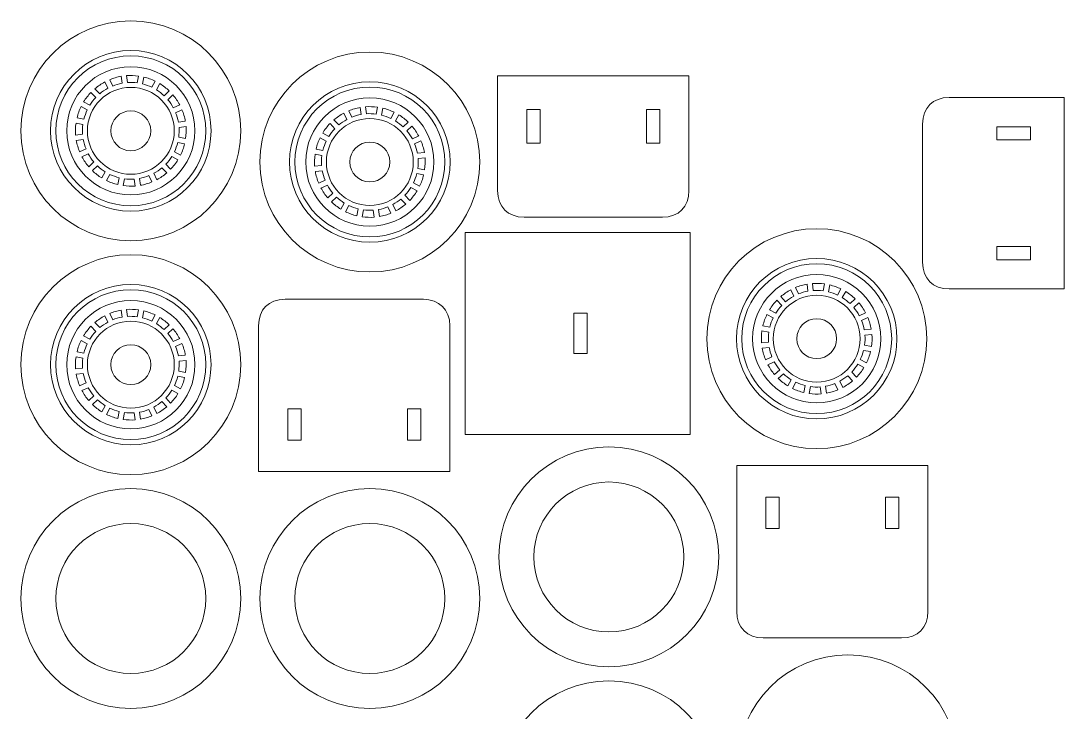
# Model space of a CAD drawing. Header units: centimetres. Extents: x -88 to 26, y -44 to -14.
# Drawn here: x 5.51 to 25.59, y -31.85 to -18.55 of the extents above; entities that cross this region are included whole.
import ezdxf

# ---------------------------------------------------------------- set-up
doc = ezdxf.new("R2010")
doc.units = ezdxf.units.CM
doc.header["$MEASUREMENT"] = 0
doc.layers.add('Camada 1', color=7, linetype='Continuous')

msp = doc.modelspace()

# ---------------------------------------------------------------- linework, layer by layer
at = {"layer": 'Camada 1', "lineweight": 9}
for points, knots in [([(7.62526, -18.55025), (8.79384, -18.55025), (9.7412, -19.49757), (9.7412, -20.66617), (9.7412, -20.66617), (9.7412, -21.83477), (8.79384, -22.78212), (7.62526, -22.78212), (7.62526, -22.78212), (6.45665, -22.78212), (5.50934, -21.83477), (5.50934, -20.66617), (5.50934, -20.66617), (5.50934, -19.49757), (6.45665, -18.55025), (7.62526, -18.55025)], [0, 0, 0, 0, 0.2, 0.2, 0.2, 0.2, 0.4, 0.4, 0.4, 0.4, 0.6, 0.6, 0.6, 0.6, 1, 1, 1, 1]), ([(12.22526, -19.15025), (13.39384, -19.15025), (14.3412, -20.09757), (14.3412, -21.26617), (14.3412, -21.26617), (14.3412, -22.43477), (13.39384, -23.38212), (12.22526, -23.38212), (12.22526, -23.38212), (11.05665, -23.38212), (10.10934, -22.43477), (10.10934, -21.26617), (10.10934, -21.26617), (10.10934, -20.09757), (11.05665, -19.15025), (12.22526, -19.15025)], [0, 0, 0, 0, 0.2, 0.2, 0.2, 0.2, 0.4, 0.4, 0.4, 0.4, 0.6, 0.6, 0.6, 0.6, 1, 1, 1, 1]), ([(18.36586, -19.60486), (18.36586, -19.60486), (14.68467, -19.60486), (14.68467, -19.60486), (14.68467, -19.60486), (14.68467, -19.60486), (14.68467, -21.81766), (14.68467, -21.81766), (14.68467, -21.81766), (14.68467, -22.13268), (14.87952, -22.32752), (15.19452, -22.32752), (15.19452, -22.32752), (15.19452, -22.32752), (17.856, -22.32752), (17.856, -22.32752), (17.856, -22.32752), (18.17315, -22.32752), (18.36586, -22.12929), (18.36586, -21.81766), (18.36586, -21.81766), (18.36586, -21.81766), (18.36586, -19.60486), (18.36586, -19.60486)], [0, 0, 0, 0, 0.14285714, 0.14285714, 0.14285714, 0.14285714, 0.28571429, 0.28571429, 0.28571429, 0.28571429, 0.42857143, 0.42857143, 0.42857143, 0.42857143, 0.57142857, 0.57142857, 0.57142857, 0.57142857, 0.71428571, 0.71428571, 0.71428571, 0.71428571, 1, 1, 1, 1]), ([(25.5866, -23.70679), (25.5866, -23.70679), (25.5866, -20.0256), (25.5866, -20.0256), (25.5866, -20.0256), (25.5866, -20.0256), (23.3738, -20.0256), (23.3738, -20.0256), (23.3738, -20.0256), (23.05878, -20.0256), (22.86394, -20.22045), (22.86394, -20.53545), (22.86394, -20.53545), (22.86394, -20.53545), (22.86394, -23.19693), (22.86394, -23.19693), (22.86394, -23.19693), (22.86394, -23.51408), (23.06217, -23.70679), (23.3738, -23.70679), (23.3738, -23.70679), (23.3738, -23.70679), (25.5866, -23.70679), (25.5866, -23.70679)], [0, 0, 0, 0, 0.14285714, 0.14285714, 0.14285714, 0.14285714, 0.28571429, 0.28571429, 0.28571429, 0.28571429, 0.42857143, 0.42857143, 0.42857143, 0.42857143, 0.57142857, 0.57142857, 0.57142857, 0.57142857, 0.71428571, 0.71428571, 0.71428571, 0.71428571, 1, 1, 1, 1]), ([(15.24552, -20.90236), (15.24552, -20.90236), (15.50044, -20.90236), (15.50044, -20.90236), (15.50044, -20.90236), (15.50044, -20.90236), (15.50044, -20.25361), (15.50044, -20.25361), (15.50044, -20.25361), (15.50044, -20.25361), (15.24552, -20.25361), (15.24552, -20.25361), (15.24552, -20.25361), (15.24552, -20.25361), (15.24552, -20.90236), (15.24552, -20.90236)], [0, 0, 0, 0, 0.2, 0.2, 0.2, 0.2, 0.4, 0.4, 0.4, 0.4, 0.6, 0.6, 0.6, 0.6, 1, 1, 1, 1]), ([(17.80501, -20.25361), (17.80501, -20.25361), (17.55008, -20.25361), (17.55008, -20.25361), (17.55008, -20.25361), (17.55008, -20.25361), (17.55008, -20.90236), (17.55008, -20.90236), (17.55008, -20.90236), (17.55008, -20.90236), (17.80501, -20.90236), (17.80501, -20.90236), (17.80501, -20.90236), (17.80501, -20.90236), (17.80501, -20.25361), (17.80501, -20.25361)], [0, 0, 0, 0, 0.2, 0.2, 0.2, 0.2, 0.4, 0.4, 0.4, 0.4, 0.6, 0.6, 0.6, 0.6, 1, 1, 1, 1]), ([(7.62527, -20.28244), (7.8372, -20.28244), (8.00901, -20.45424), (8.00901, -20.66618), (8.00901, -20.66618), (8.00901, -20.87812), (7.8372, -21.04992), (7.62527, -21.04992), (7.62527, -21.04992), (7.41333, -21.04992), (7.24153, -20.87812), (7.24153, -20.66618), (7.24153, -20.66618), (7.24153, -20.45424), (7.41333, -20.28244), (7.62527, -20.28244)], [0, 0, 0, 0, 0.2, 0.2, 0.2, 0.2, 0.4, 0.4, 0.4, 0.4, 0.6, 0.6, 0.6, 0.6, 1, 1, 1, 1]), ([(24.2891, -20.58645), (24.2891, -20.58645), (24.2891, -20.84137), (24.2891, -20.84137), (24.2891, -20.84137), (24.2891, -20.84137), (24.93785, -20.84137), (24.93785, -20.84137), (24.93785, -20.84137), (24.93785, -20.84137), (24.93785, -20.58645), (24.93785, -20.58645), (24.93785, -20.58645), (24.93785, -20.58645), (24.2891, -20.58645), (24.2891, -20.58645)], [0, 0, 0, 0, 0.2, 0.2, 0.2, 0.2, 0.4, 0.4, 0.4, 0.4, 0.6, 0.6, 0.6, 0.6, 1, 1, 1, 1]), ([(12.22527, -20.88244), (12.4372, -20.88244), (12.60901, -21.05424), (12.60901, -21.26618), (12.60901, -21.26618), (12.60901, -21.47812), (12.4372, -21.64992), (12.22527, -21.64992), (12.22527, -21.64992), (12.01333, -21.64992), (11.84153, -21.47812), (11.84153, -21.26618), (11.84153, -21.26618), (11.84153, -21.05424), (12.01333, -20.88244), (12.22527, -20.88244)], [0, 0, 0, 0, 0.2, 0.2, 0.2, 0.2, 0.4, 0.4, 0.4, 0.4, 0.6, 0.6, 0.6, 0.6, 1, 1, 1, 1]), ([(14.05815, -26.51237), (14.05815, -26.51237), (14.05818, -22.62), (14.05818, -22.62), (14.05818, -22.62), (14.05818, -22.62), (18.39232, -22.62002), (18.39232, -22.62002), (18.39232, -22.62002), (18.39232, -22.62002), (18.39239, -26.51235), (18.39239, -26.51235), (18.39239, -26.51235), (18.39239, -26.51235), (14.05815, -26.51237), (14.05815, -26.51237)], [0, 0, 0, 0, 0.2, 0.2, 0.2, 0.2, 0.4, 0.4, 0.4, 0.4, 0.6, 0.6, 0.6, 0.6, 1, 1, 1, 1]), ([(20.82526, -22.55025), (21.99384, -22.55025), (22.9412, -23.49757), (22.9412, -24.66617), (22.9412, -24.66617), (22.9412, -25.83477), (21.99384, -26.78212), (20.82526, -26.78212), (20.82526, -26.78212), (19.65665, -26.78212), (18.70934, -25.83477), (18.70934, -24.66617), (18.70934, -24.66617), (18.70934, -23.49757), (19.65665, -22.55025), (20.82526, -22.55025)], [0, 0, 0, 0, 0.2, 0.2, 0.2, 0.2, 0.4, 0.4, 0.4, 0.4, 0.6, 0.6, 0.6, 0.6, 1, 1, 1, 1]), ([(7.62526, -23.05025), (8.79384, -23.05025), (9.7412, -23.99757), (9.7412, -25.16617), (9.7412, -25.16617), (9.7412, -26.33477), (8.79384, -27.28212), (7.62526, -27.28212), (7.62526, -27.28212), (6.45665, -27.28212), (5.50934, -26.33477), (5.50934, -25.16617), (5.50934, -25.16617), (5.50934, -23.99757), (6.45665, -23.05025), (7.62526, -23.05025)], [0, 0, 0, 0, 0.2, 0.2, 0.2, 0.2, 0.4, 0.4, 0.4, 0.4, 0.6, 0.6, 0.6, 0.6, 1, 1, 1, 1]), ([(24.93785, -23.14594), (24.93785, -23.14594), (24.93785, -22.89101), (24.93785, -22.89101), (24.93785, -22.89101), (24.93785, -22.89101), (24.2891, -22.89101), (24.2891, -22.89101), (24.2891, -22.89101), (24.2891, -22.89101), (24.2891, -23.14594), (24.2891, -23.14594), (24.2891, -23.14594), (24.2891, -23.14594), (24.93785, -23.14594), (24.93785, -23.14594)], [0, 0, 0, 0, 0.2, 0.2, 0.2, 0.2, 0.4, 0.4, 0.4, 0.4, 0.6, 0.6, 0.6, 0.6, 1, 1, 1, 1]), ([(10.59452, -23.90816), (10.27361, -23.90816), (10.08467, -24.10347), (10.08467, -24.41802), (10.08467, -24.41802), (10.08467, -24.41802), (10.08467, -27.22422), (10.08467, -27.22422), (10.08467, -27.22422), (10.08467, -27.22422), (13.76586, -27.22422), (13.76586, -27.22422), (13.76586, -27.22422), (13.76586, -27.22422), (13.76586, -24.41802), (13.76586, -24.41802), (13.76586, -24.41802), (13.76586, -24.10294), (13.5543, -23.90816), (13.25601, -23.90816), (13.25601, -23.90816), (13.25601, -23.90816), (10.59452, -23.90816), (10.59452, -23.90816)], [0, 0, 0, 0, 0.14285714, 0.14285714, 0.14285714, 0.14285714, 0.28571429, 0.28571429, 0.28571429, 0.28571429, 0.42857143, 0.42857143, 0.42857143, 0.42857143, 0.57142857, 0.57142857, 0.57142857, 0.57142857, 0.71428571, 0.71428571, 0.71428571, 0.71428571, 1, 1, 1, 1]), ([(16.40883, -24.17575), (16.40883, -24.17575), (16.40883, -24.95366), (16.40883, -24.95366), (16.40883, -24.95366), (16.40883, -24.95366), (16.15386, -24.95366), (16.15386, -24.95366), (16.15386, -24.95366), (16.15386, -24.95366), (16.1539, -24.17575), (16.1539, -24.17575), (16.1539, -24.17575), (16.1539, -24.17575), (16.40883, -24.17575), (16.40883, -24.17575)], [0, 0, 0, 0, 0.2, 0.2, 0.2, 0.2, 0.4, 0.4, 0.4, 0.4, 0.6, 0.6, 0.6, 0.6, 1, 1, 1, 1]), ([(20.82527, -24.28244), (21.0372, -24.28244), (21.20901, -24.45424), (21.20901, -24.66618), (21.20901, -24.66618), (21.20901, -24.87812), (21.0372, -25.04992), (20.82527, -25.04992), (20.82527, -25.04992), (20.61333, -25.04992), (20.44153, -24.87812), (20.44153, -24.66618), (20.44153, -24.66618), (20.44153, -24.45424), (20.61333, -24.28244), (20.82527, -24.28244)], [0, 0, 0, 0, 0.2, 0.2, 0.2, 0.2, 0.4, 0.4, 0.4, 0.4, 0.6, 0.6, 0.6, 0.6, 1, 1, 1, 1]), ([(7.62527, -24.78244), (7.8372, -24.78244), (8.00901, -24.95424), (8.00901, -25.16618), (8.00901, -25.16618), (8.00901, -25.37812), (7.8372, -25.54992), (7.62527, -25.54992), (7.62527, -25.54992), (7.41333, -25.54992), (7.24153, -25.37812), (7.24153, -25.16618), (7.24153, -25.16618), (7.24153, -24.95424), (7.41333, -24.78244), (7.62527, -24.78244)], [0, 0, 0, 0, 0.2, 0.2, 0.2, 0.2, 0.4, 0.4, 0.4, 0.4, 0.6, 0.6, 0.6, 0.6, 1, 1, 1, 1]), ([(10.64551, -26.61917), (10.64551, -26.61917), (10.64551, -26.01413), (10.64551, -26.01413), (10.64551, -26.01413), (10.64551, -26.01413), (10.90044, -26.01413), (10.90044, -26.01413), (10.90044, -26.01413), (10.90044, -26.01413), (10.90044, -26.61917), (10.90044, -26.61917), (10.90044, -26.61917), (10.90044, -26.61917), (10.64551, -26.61917), (10.64551, -26.61917)], [0, 0, 0, 0, 0.2, 0.2, 0.2, 0.2, 0.4, 0.4, 0.4, 0.4, 0.6, 0.6, 0.6, 0.6, 1, 1, 1, 1]), ([(13.20501, -26.61917), (13.20501, -26.61917), (13.20501, -26.01413), (13.20501, -26.01413), (13.20501, -26.01413), (13.20501, -26.01413), (12.95009, -26.01413), (12.95009, -26.01413), (12.95009, -26.01413), (12.95009, -26.01413), (12.95009, -26.61917), (12.95009, -26.61917), (12.95009, -26.61917), (12.95009, -26.61917), (13.20501, -26.61917), (13.20501, -26.61917)], [0, 0, 0, 0, 0.2, 0.2, 0.2, 0.2, 0.4, 0.4, 0.4, 0.4, 0.6, 0.6, 0.6, 0.6, 1, 1, 1, 1]), ([(16.82527, -26.75027), (17.99386, -26.75027), (18.94119, -27.6976), (18.94119, -28.86619), (18.94119, -28.86619), (18.94119, -30.03478), (17.99386, -30.98211), (16.82527, -30.98211), (16.82527, -30.98211), (15.65668, -30.98211), (14.70935, -30.03478), (14.70935, -28.86619), (14.70935, -28.86619), (14.70935, -27.6976), (15.65668, -26.75027), (16.82527, -26.75027)], [0, 0, 0, 0, 0.2, 0.2, 0.2, 0.2, 0.4, 0.4, 0.4, 0.4, 0.6, 0.6, 0.6, 0.6, 1, 1, 1, 1]), ([(22.45601, -30.42422), (22.77692, -30.42422), (22.96586, -30.22891), (22.96586, -29.91436), (22.96586, -29.91436), (22.96586, -29.91436), (22.96586, -27.10816), (22.96586, -27.10816), (22.96586, -27.10816), (22.96586, -27.10816), (19.28467, -27.10816), (19.28467, -27.10816), (19.28467, -27.10816), (19.28467, -27.10816), (19.28467, -29.91436), (19.28467, -29.91436), (19.28467, -29.91436), (19.28467, -30.22944), (19.49623, -30.42422), (19.79452, -30.42422), (19.79452, -30.42422), (19.79452, -30.42422), (22.45601, -30.42422), (22.45601, -30.42422)], [0, 0, 0, 0, 0.14285714, 0.14285714, 0.14285714, 0.14285714, 0.28571429, 0.28571429, 0.28571429, 0.28571429, 0.42857143, 0.42857143, 0.42857143, 0.42857143, 0.57142857, 0.57142857, 0.57142857, 0.57142857, 0.71428571, 0.71428571, 0.71428571, 0.71428571, 1, 1, 1, 1]), ([(16.82527, -27.42348), (17.62206, -27.42348), (18.26798, -28.0694), (18.26798, -28.86619), (18.26798, -28.86619), (18.26798, -29.66298), (17.62206, -30.3089), (16.82527, -30.3089), (16.82527, -30.3089), (16.02848, -30.3089), (15.38256, -29.66298), (15.38256, -28.86619), (15.38256, -28.86619), (15.38256, -28.0694), (16.02848, -27.42348), (16.82527, -27.42348)], [0, 0, 0, 0, 0.2, 0.2, 0.2, 0.2, 0.4, 0.4, 0.4, 0.4, 0.6, 0.6, 0.6, 0.6, 1, 1, 1, 1]), ([(7.62527, -27.55027), (8.79386, -27.55027), (9.74119, -28.4976), (9.74119, -29.66619), (9.74119, -29.66619), (9.74119, -30.83478), (8.79386, -31.78211), (7.62527, -31.78211), (7.62527, -31.78211), (6.45668, -31.78211), (5.50935, -30.83478), (5.50935, -29.66619), (5.50935, -29.66619), (5.50935, -28.4976), (6.45668, -27.55027), (7.62527, -27.55027)], [0, 0, 0, 0, 0.2, 0.2, 0.2, 0.2, 0.4, 0.4, 0.4, 0.4, 0.6, 0.6, 0.6, 0.6, 1, 1, 1, 1]), ([(12.22527, -27.55027), (13.39386, -27.55027), (14.34119, -28.4976), (14.34119, -29.66619), (14.34119, -29.66619), (14.34119, -30.83478), (13.39386, -31.78211), (12.22527, -31.78211), (12.22527, -31.78211), (11.05668, -31.78211), (10.10935, -30.83478), (10.10935, -29.66619), (10.10935, -29.66619), (10.10935, -28.4976), (11.05668, -27.55027), (12.22527, -27.55027)], [0, 0, 0, 0, 0.2, 0.2, 0.2, 0.2, 0.4, 0.4, 0.4, 0.4, 0.6, 0.6, 0.6, 0.6, 1, 1, 1, 1]), ([(19.84552, -27.71321), (19.84552, -27.71321), (19.84552, -28.31825), (19.84552, -28.31825), (19.84552, -28.31825), (19.84552, -28.31825), (20.10044, -28.31825), (20.10044, -28.31825), (20.10044, -28.31825), (20.10044, -28.31825), (20.10044, -27.71321), (20.10044, -27.71321), (20.10044, -27.71321), (20.10044, -27.71321), (19.84552, -27.71321), (19.84552, -27.71321)], [0, 0, 0, 0, 0.2, 0.2, 0.2, 0.2, 0.4, 0.4, 0.4, 0.4, 0.6, 0.6, 0.6, 0.6, 1, 1, 1, 1]), ([(22.40502, -27.71321), (22.40502, -27.71321), (22.40502, -28.31825), (22.40502, -28.31825), (22.40502, -28.31825), (22.40502, -28.31825), (22.15009, -28.31825), (22.15009, -28.31825), (22.15009, -28.31825), (22.15009, -28.31825), (22.15009, -27.71321), (22.15009, -27.71321), (22.15009, -27.71321), (22.15009, -27.71321), (22.40502, -27.71321), (22.40502, -27.71321)], [0, 0, 0, 0, 0.2, 0.2, 0.2, 0.2, 0.4, 0.4, 0.4, 0.4, 0.6, 0.6, 0.6, 0.6, 1, 1, 1, 1]), ([(7.62527, -28.22348), (8.42206, -28.22348), (9.06798, -28.8694), (9.06798, -29.66619), (9.06798, -29.66619), (9.06798, -30.46298), (8.42206, -31.1089), (7.62527, -31.1089), (7.62527, -31.1089), (6.82848, -31.1089), (6.18256, -30.46298), (6.18256, -29.66619), (6.18256, -29.66619), (6.18256, -28.8694), (6.82848, -28.22348), (7.62527, -28.22348)], [0, 0, 0, 0, 0.2, 0.2, 0.2, 0.2, 0.4, 0.4, 0.4, 0.4, 0.6, 0.6, 0.6, 0.6, 1, 1, 1, 1]), ([(12.22527, -28.22348), (13.02206, -28.22348), (13.66798, -28.8694), (13.66798, -29.66619), (13.66798, -29.66619), (13.66798, -30.46298), (13.02206, -31.1089), (12.22527, -31.1089), (12.22527, -31.1089), (11.42848, -31.1089), (10.78256, -30.46298), (10.78256, -29.66619), (10.78256, -29.66619), (10.78256, -28.8694), (11.42848, -28.22348), (12.22527, -28.22348)], [0, 0, 0, 0, 0.2, 0.2, 0.2, 0.2, 0.4, 0.4, 0.4, 0.4, 0.6, 0.6, 0.6, 0.6, 1, 1, 1, 1]), ([(21.42527, -30.75027), (22.59386, -30.75027), (23.54119, -31.6976), (23.54119, -32.86619), (23.54119, -32.86619), (23.54119, -34.03478), (22.59386, -34.98211), (21.42527, -34.98211), (21.42527, -34.98211), (20.25668, -34.98211), (19.30935, -34.03478), (19.30935, -32.86619), (19.30935, -32.86619), (19.30935, -31.6976), (20.25668, -30.75027), (21.42527, -30.75027)], [0, 0, 0, 0, 0.2, 0.2, 0.2, 0.2, 0.4, 0.4, 0.4, 0.4, 0.6, 0.6, 0.6, 0.6, 1, 1, 1, 1]), ([(16.82527, -31.25027), (17.99386, -31.25027), (18.94119, -32.1976), (18.94119, -33.36619), (18.94119, -33.36619), (18.94119, -34.53478), (17.99386, -35.48211), (16.82527, -35.48211), (16.82527, -35.48211), (15.65668, -35.48211), (14.70935, -34.53478), (14.70935, -33.36619), (14.70935, -33.36619), (14.70935, -32.1976), (15.65668, -31.25027), (16.82527, -31.25027)], [0, 0, 0, 0, 0.2, 0.2, 0.2, 0.2, 0.4, 0.4, 0.4, 0.4, 0.6, 0.6, 0.6, 0.6, 1, 1, 1, 1])]:
    msp.add_open_spline(points, degree=3, knots=knots, dxfattribs=at)
at = {"layer": 'Camada 1', "color": 140, "lineweight": 9}
for points in [[(7.62526, -19.12157), (8.47832, -19.12157), (9.16988, -19.81311), (9.16988, -20.66617), (9.16988, -20.66617), (9.16988, -21.51924), (8.47832, -22.2108), (7.62526, -22.2108), (7.62526, -22.2108), (6.77219, -22.2108), (6.08066, -21.51924), (6.08066, -20.66617), (6.08066, -20.66617), (6.08066, -19.81311), (6.77219, -19.12157), (7.62526, -19.12157)], [(7.62526, -19.22347), (8.42204, -19.22347), (9.06798, -19.86939), (9.06798, -20.66617), (9.06798, -20.66617), (9.06798, -21.46296), (8.42204, -22.1089), (7.62526, -22.1089), (7.62526, -22.1089), (6.82847, -22.1089), (6.18256, -21.46296), (6.18256, -20.66617), (6.18256, -20.66617), (6.18256, -19.86939), (6.82847, -19.22347), (7.62526, -19.22347)], [(7.62526, -19.43249), (8.30661, -19.43249), (8.85896, -19.98482), (8.85896, -20.66617), (8.85896, -20.66617), (8.85896, -21.34753), (8.30661, -21.89988), (7.62526, -21.89988), (7.62526, -21.89988), (6.94391, -21.89988), (6.39158, -21.34753), (6.39158, -20.66617), (6.39158, -20.66617), (6.39158, -19.98482), (6.94391, -19.43249), (7.62526, -19.43249)], [(7.21854, -19.68179), (7.28926, -19.65249), (7.36345, -19.63068), (7.4399, -19.61716), (7.4399, -19.61716), (7.4399, -19.61716), (7.45691, -19.75117), (7.45691, -19.75117), (7.45691, -19.75117), (7.3946, -19.76264), (7.33405, -19.78043), (7.27612, -19.80394), (7.27612, -19.80394), (7.27612, -19.80394), (7.21854, -19.68179), (7.21854, -19.68179)], [(7.54262, -19.60415), (7.61816, -19.59831), (7.69531, -19.6005), (7.7731, -19.61145), (7.7731, -19.61145), (7.7731, -19.61145), (7.74787, -19.74414), (7.74787, -19.74414), (7.74787, -19.74414), (7.68439, -19.73565), (7.6214, -19.73382), (7.55963, -19.73815), (7.55963, -19.73815), (7.55963, -19.73815), (7.54262, -19.60415), (7.54262, -19.60415)], [(7.87483, -19.63077), (7.9512, -19.64912), (8.02377, -19.67542), (8.09189, -19.70857), (8.09189, -19.70857), (8.09189, -19.70857), (8.02688, -19.82699), (8.02688, -19.82699), (8.02688, -19.82699), (7.97102, -19.80029), (7.91175, -19.77888), (7.84959, -19.76349), (7.84959, -19.76349), (7.84959, -19.76349), (7.87483, -19.63077), (7.87483, -19.63077)], [(7.62526, -19.83044), (8.08683, -19.83044), (8.46101, -20.20461), (8.46101, -20.66617), (8.46101, -20.66617), (8.46101, -21.12775), (8.08683, -21.50193), (7.62526, -21.50193), (7.62526, -21.50193), (7.1637, -21.50193), (6.78953, -21.12775), (6.78953, -20.66617), (6.78953, -20.66617), (6.78953, -20.20461), (7.1637, -19.83044), (7.62526, -19.83044)], [(6.9343, -19.85571), (6.99297, -19.80576), (7.05692, -19.76224), (7.12492, -19.726), (7.12492, -19.726), (7.12492, -19.726), (7.1825, -19.84817), (7.1825, -19.84817), (7.1825, -19.84817), (7.12719, -19.87815), (7.07502, -19.91366), (7.02682, -19.95412), (7.02682, -19.95412), (7.02682, -19.95412), (6.9343, -19.85571), (6.9343, -19.85571)], [(8.18266, -19.75838), (8.24883, -19.79903), (8.30982, -19.84653), (8.36487, -19.89973), (8.36487, -19.89973), (8.36487, -19.89973), (8.26648, -19.99224), (8.26648, -19.99224), (8.26648, -19.99224), (8.22123, -19.9491), (8.17141, -19.91034), (8.11765, -19.87679), (8.11765, -19.87679), (8.11765, -19.87679), (8.18266, -19.75838), (8.18266, -19.75838)], [(12.22526, -19.72157), (13.07832, -19.72157), (13.76988, -20.41311), (13.76988, -21.26617), (13.76988, -21.26617), (13.76988, -22.11924), (13.07832, -22.8108), (12.22526, -22.8108), (12.22526, -22.8108), (11.37219, -22.8108), (10.68066, -22.11924), (10.68066, -21.26617), (10.68066, -21.26617), (10.68066, -20.41311), (11.37219, -19.72157), (12.22526, -19.72157)], [(12.22526, -19.82347), (13.02204, -19.82347), (13.66798, -20.46939), (13.66798, -21.26617), (13.66798, -21.26617), (13.66798, -22.06296), (13.02204, -22.7089), (12.22526, -22.7089), (12.22526, -22.7089), (11.42847, -22.7089), (10.78256, -22.06296), (10.78256, -21.26617), (10.78256, -21.26617), (10.78256, -20.46939), (11.42847, -19.82347), (12.22526, -19.82347)], [(6.71746, -20.10878), (6.75811, -20.04261), (6.8056, -19.98161), (6.85881, -19.92657), (6.85881, -19.92657), (6.85881, -19.92657), (6.95132, -20.02497), (6.95132, -20.02497), (6.95132, -20.02497), (6.90819, -20.07023), (6.86943, -20.12003), (6.83588, -20.17379), (6.83588, -20.17379), (6.83588, -20.17379), (6.71746, -20.10878), (6.71746, -20.10878)], [(8.43574, -19.97522), (8.4857, -20.03389), (8.52919, -20.09783), (8.56544, -20.16583), (8.56544, -20.16583), (8.56544, -20.16583), (8.44327, -20.2234), (8.44327, -20.2234), (8.44327, -20.2234), (8.41329, -20.1681), (8.37779, -20.11593), (8.33733, -20.06774), (8.33733, -20.06774), (8.33733, -20.06774), (8.43574, -19.97522), (8.43574, -19.97522)], [(12.22526, -20.03249), (12.90661, -20.03249), (13.45896, -20.58482), (13.45896, -21.26617), (13.45896, -21.26617), (13.45896, -21.94753), (12.90661, -22.49988), (12.22526, -22.49988), (12.22526, -22.49988), (11.54391, -22.49988), (10.99158, -21.94753), (10.99158, -21.26617), (10.99158, -21.26617), (10.99158, -20.58482), (11.54391, -20.03249), (12.22526, -20.03249)], [(6.58986, -20.41663), (6.60821, -20.34026), (6.63452, -20.26767), (6.66766, -20.19955), (6.66766, -20.19955), (6.66766, -20.19955), (6.78608, -20.26457), (6.78608, -20.26457), (6.78608, -20.26457), (6.75939, -20.32043), (6.73797, -20.3797), (6.72258, -20.44186), (6.72258, -20.44186), (6.72258, -20.44186), (6.58986, -20.41663), (6.58986, -20.41663)], [(8.60966, -20.25945), (8.63897, -20.33017), (8.66075, -20.40434), (8.67429, -20.48081), (8.67429, -20.48081), (8.67429, -20.48081), (8.54028, -20.49783), (8.54028, -20.49783), (8.54028, -20.49783), (8.5288, -20.43551), (8.51102, -20.37496), (8.4875, -20.31703), (8.4875, -20.31703), (8.4875, -20.31703), (8.60966, -20.25945), (8.60966, -20.25945)], [(11.81854, -20.28179), (11.88926, -20.25249), (11.96345, -20.23068), (12.0399, -20.21716), (12.0399, -20.21716), (12.0399, -20.21716), (12.05691, -20.35117), (12.05691, -20.35117), (12.05691, -20.35117), (11.9946, -20.36264), (11.93405, -20.38043), (11.87612, -20.40394), (11.87612, -20.40394), (11.87612, -20.40394), (11.81854, -20.28179), (11.81854, -20.28179)], [(12.14262, -20.20415), (12.21816, -20.19831), (12.29531, -20.2005), (12.3731, -20.21145), (12.3731, -20.21145), (12.3731, -20.21145), (12.34787, -20.34414), (12.34787, -20.34414), (12.34787, -20.34414), (12.28439, -20.33565), (12.2214, -20.33382), (12.15963, -20.33815), (12.15963, -20.33815), (12.15963, -20.33815), (12.14262, -20.20415), (12.14262, -20.20415)], [(12.47483, -20.23077), (12.5512, -20.24912), (12.62377, -20.27542), (12.69189, -20.30857), (12.69189, -20.30857), (12.69189, -20.30857), (12.62688, -20.42699), (12.62688, -20.42699), (12.62688, -20.42699), (12.57102, -20.40029), (12.51175, -20.37888), (12.44959, -20.36349), (12.44959, -20.36349), (12.44959, -20.36349), (12.47483, -20.23077), (12.47483, -20.23077)], [(12.22526, -20.43044), (12.68683, -20.43044), (13.06101, -20.80461), (13.06101, -21.26617), (13.06101, -21.26617), (13.06101, -21.72775), (12.68683, -22.10193), (12.22526, -22.10193), (12.22526, -22.10193), (11.7637, -22.10193), (11.38953, -21.72775), (11.38953, -21.26617), (11.38953, -21.26617), (11.38953, -20.80461), (11.7637, -20.43044), (12.22526, -20.43044)], [(11.5343, -20.45571), (11.59297, -20.40576), (11.65692, -20.36224), (11.72492, -20.326), (11.72492, -20.326), (11.72492, -20.326), (11.7825, -20.44817), (11.7825, -20.44817), (11.7825, -20.44817), (11.72719, -20.47815), (11.67502, -20.51366), (11.62682, -20.55412), (11.62682, -20.55412), (11.62682, -20.55412), (11.5343, -20.45571), (11.5343, -20.45571)], [(12.78266, -20.35838), (12.84883, -20.39903), (12.90982, -20.44653), (12.96487, -20.49973), (12.96487, -20.49973), (12.96487, -20.49973), (12.86648, -20.59224), (12.86648, -20.59224), (12.86648, -20.59224), (12.82123, -20.5491), (12.77141, -20.51034), (12.71765, -20.47679), (12.71765, -20.47679), (12.71765, -20.47679), (12.78266, -20.35838), (12.78266, -20.35838)], [(6.56324, -20.74882), (6.55738, -20.67329), (6.55959, -20.59612), (6.57053, -20.51835), (6.57053, -20.51835), (6.57053, -20.51835), (6.70324, -20.54358), (6.70324, -20.54358), (6.70324, -20.54358), (6.69476, -20.60706), (6.69291, -20.67004), (6.69726, -20.73181), (6.69726, -20.73181), (6.69726, -20.73181), (6.56324, -20.74882), (6.56324, -20.74882)], [(8.6873, -20.58353), (8.69316, -20.65906), (8.69094, -20.73623), (8.68, -20.81401), (8.68, -20.81401), (8.68, -20.81401), (8.54731, -20.78878), (8.54731, -20.78878), (8.54731, -20.78878), (8.5558, -20.72529), (8.55765, -20.66232), (8.5533, -20.60055), (8.5533, -20.60055), (8.5533, -20.60055), (8.6873, -20.58353), (8.6873, -20.58353)], [(11.31746, -20.70878), (11.35811, -20.64261), (11.4056, -20.58161), (11.45881, -20.52657), (11.45881, -20.52657), (11.45881, -20.52657), (11.55132, -20.62497), (11.55132, -20.62497), (11.55132, -20.62497), (11.50819, -20.67023), (11.46943, -20.72003), (11.43588, -20.77379), (11.43588, -20.77379), (11.43588, -20.77379), (11.31746, -20.70878), (11.31746, -20.70878)], [(13.03574, -20.57522), (13.0857, -20.63389), (13.12919, -20.69783), (13.16544, -20.76583), (13.16544, -20.76583), (13.16544, -20.76583), (13.04327, -20.8234), (13.04327, -20.8234), (13.04327, -20.8234), (13.01329, -20.7681), (12.97779, -20.71593), (12.93733, -20.66774), (12.93733, -20.66774), (12.93733, -20.66774), (13.03574, -20.57522), (13.03574, -20.57522)], [(6.64088, -21.07291), (6.61157, -21.00219), (6.58979, -20.928), (6.57625, -20.85155), (6.57625, -20.85155), (6.57625, -20.85155), (6.71027, -20.83453), (6.71027, -20.83453), (6.71027, -20.83453), (6.72175, -20.89685), (6.73952, -20.9574), (6.76304, -21.01533), (6.76304, -21.01533), (6.76304, -21.01533), (6.64088, -21.07291), (6.64088, -21.07291)], [(11.18986, -21.01663), (11.20821, -20.94026), (11.23452, -20.86767), (11.26766, -20.79955), (11.26766, -20.79955), (11.26766, -20.79955), (11.38608, -20.86457), (11.38608, -20.86457), (11.38608, -20.86457), (11.35939, -20.92043), (11.33797, -20.9797), (11.32258, -21.04186), (11.32258, -21.04186), (11.32258, -21.04186), (11.18986, -21.01663), (11.18986, -21.01663)], [(13.20966, -20.85945), (13.23897, -20.93017), (13.26075, -21.00434), (13.27429, -21.08081), (13.27429, -21.08081), (13.27429, -21.08081), (13.14028, -21.09783), (13.14028, -21.09783), (13.14028, -21.09783), (13.1288, -21.03551), (13.11102, -20.97496), (13.0875, -20.91703), (13.0875, -20.91703), (13.0875, -20.91703), (13.20966, -20.85945), (13.20966, -20.85945)], [(8.66068, -20.91574), (8.64233, -20.99211), (8.61601, -21.06468), (8.58287, -21.1328), (8.58287, -21.1328), (8.58287, -21.1328), (8.46446, -21.0678), (8.46446, -21.0678), (8.46446, -21.0678), (8.49115, -21.01194), (8.51256, -20.95267), (8.52796, -20.8905), (8.52796, -20.8905), (8.52796, -20.8905), (8.66068, -20.91574), (8.66068, -20.91574)], [(6.8148, -21.35715), (6.76484, -21.29847), (6.72134, -21.23452), (6.68509, -21.16653), (6.68509, -21.16653), (6.68509, -21.16653), (6.80727, -21.10895), (6.80727, -21.10895), (6.80727, -21.10895), (6.83726, -21.16426), (6.87275, -21.21644), (6.91321, -21.26463), (6.91321, -21.26463), (6.91321, -21.26463), (6.8148, -21.35715), (6.8148, -21.35715)], [(8.53307, -21.22357), (8.49242, -21.28974), (8.44491, -21.35074), (8.39172, -21.40578), (8.39172, -21.40578), (8.39172, -21.40578), (8.29921, -21.30739), (8.29921, -21.30739), (8.29921, -21.30739), (8.34234, -21.26213), (8.38111, -21.21233), (8.41466, -21.15857), (8.41466, -21.15857), (8.41466, -21.15857), (8.53307, -21.22357), (8.53307, -21.22357)], [(11.16324, -21.34882), (11.15738, -21.27329), (11.15959, -21.19612), (11.17053, -21.11835), (11.17053, -21.11835), (11.17053, -21.11835), (11.30324, -21.14358), (11.30324, -21.14358), (11.30324, -21.14358), (11.29476, -21.20706), (11.29291, -21.27004), (11.29726, -21.33181), (11.29726, -21.33181), (11.29726, -21.33181), (11.16324, -21.34882), (11.16324, -21.34882)], [(13.2873, -21.18353), (13.29316, -21.25906), (13.29094, -21.33623), (13.28, -21.41401), (13.28, -21.41401), (13.28, -21.41401), (13.14731, -21.38878), (13.14731, -21.38878), (13.14731, -21.38878), (13.1558, -21.32529), (13.15765, -21.26232), (13.1533, -21.20055), (13.1533, -21.20055), (13.1533, -21.20055), (13.2873, -21.18353), (13.2873, -21.18353)], [(7.06787, -21.574), (7.0017, -21.53335), (6.9407, -21.48585), (6.88566, -21.43264), (6.88566, -21.43264), (6.88566, -21.43264), (6.98406, -21.34013), (6.98406, -21.34013), (6.98406, -21.34013), (7.02931, -21.38327), (7.07912, -21.42202), (7.13288, -21.45557), (7.13288, -21.45557), (7.13288, -21.45557), (7.06787, -21.574), (7.06787, -21.574)], [(8.31623, -21.47664), (8.25756, -21.5266), (8.19362, -21.57011), (8.12562, -21.60636), (8.12562, -21.60636), (8.12562, -21.60636), (8.06803, -21.48418), (8.06803, -21.48418), (8.06803, -21.48418), (8.12333, -21.45419), (8.17553, -21.4187), (8.22372, -21.37824), (8.22372, -21.37824), (8.22372, -21.37824), (8.31623, -21.47664), (8.31623, -21.47664)], [(11.24088, -21.67291), (11.21157, -21.60219), (11.18979, -21.528), (11.17625, -21.45155), (11.17625, -21.45155), (11.17625, -21.45155), (11.31027, -21.43453), (11.31027, -21.43453), (11.31027, -21.43453), (11.32175, -21.49685), (11.33952, -21.5574), (11.36304, -21.61533), (11.36304, -21.61533), (11.36304, -21.61533), (11.24088, -21.67291), (11.24088, -21.67291)], [(7.37571, -21.7016), (7.29934, -21.68325), (7.22676, -21.65694), (7.15864, -21.6238), (7.15864, -21.6238), (7.15864, -21.6238), (7.22365, -21.50538), (7.22365, -21.50538), (7.22365, -21.50538), (7.27951, -21.53207), (7.33879, -21.55349), (7.40095, -21.56888), (7.40095, -21.56888), (7.40095, -21.56888), (7.37571, -21.7016), (7.37571, -21.7016)], [(7.70791, -21.72822), (7.63238, -21.73408), (7.5552, -21.73188), (7.47743, -21.72093), (7.47743, -21.72093), (7.47743, -21.72093), (7.50267, -21.58822), (7.50267, -21.58822), (7.50267, -21.58822), (7.56615, -21.5967), (7.62914, -21.59855), (7.6909, -21.5942), (7.6909, -21.5942), (7.6909, -21.5942), (7.70791, -21.72822), (7.70791, -21.72822)], [(8.032, -21.65057), (7.96128, -21.67988), (7.8871, -21.70166), (7.81064, -21.7152), (7.81064, -21.7152), (7.81064, -21.7152), (7.79362, -21.58119), (7.79362, -21.58119), (7.79362, -21.58119), (7.85594, -21.5697), (7.91649, -21.55193), (7.97442, -21.52841), (7.97442, -21.52841), (7.97442, -21.52841), (8.032, -21.65057), (8.032, -21.65057)], [(13.26068, -21.51574), (13.24233, -21.59211), (13.21601, -21.66468), (13.18287, -21.7328), (13.18287, -21.7328), (13.18287, -21.7328), (13.06446, -21.6678), (13.06446, -21.6678), (13.06446, -21.6678), (13.09115, -21.61194), (13.11256, -21.55267), (13.12796, -21.4905), (13.12796, -21.4905), (13.12796, -21.4905), (13.26068, -21.51574), (13.26068, -21.51574)], [(11.4148, -21.95715), (11.36484, -21.89847), (11.32134, -21.83452), (11.28509, -21.76653), (11.28509, -21.76653), (11.28509, -21.76653), (11.40727, -21.70895), (11.40727, -21.70895), (11.40727, -21.70895), (11.43726, -21.76426), (11.47275, -21.81644), (11.51321, -21.86463), (11.51321, -21.86463), (11.51321, -21.86463), (11.4148, -21.95715), (11.4148, -21.95715)], [(13.13307, -21.82357), (13.09242, -21.88974), (13.04491, -21.95074), (12.99172, -22.00578), (12.99172, -22.00578), (12.99172, -22.00578), (12.89921, -21.90739), (12.89921, -21.90739), (12.89921, -21.90739), (12.94234, -21.86213), (12.98111, -21.81233), (13.01466, -21.75857), (13.01466, -21.75857), (13.01466, -21.75857), (13.13307, -21.82357), (13.13307, -21.82357)], [(11.66787, -22.174), (11.6017, -22.13335), (11.5407, -22.08585), (11.48566, -22.03264), (11.48566, -22.03264), (11.48566, -22.03264), (11.58406, -21.94013), (11.58406, -21.94013), (11.58406, -21.94013), (11.62931, -21.98327), (11.67912, -22.02202), (11.73288, -22.05557), (11.73288, -22.05557), (11.73288, -22.05557), (11.66787, -22.174), (11.66787, -22.174)], [(12.91623, -22.07664), (12.85756, -22.1266), (12.79362, -22.17011), (12.72562, -22.20636), (12.72562, -22.20636), (12.72562, -22.20636), (12.66803, -22.08418), (12.66803, -22.08418), (12.66803, -22.08418), (12.72333, -22.05419), (12.77553, -22.0187), (12.82372, -21.97824), (12.82372, -21.97824), (12.82372, -21.97824), (12.91623, -22.07664), (12.91623, -22.07664)], [(11.97571, -22.3016), (11.89934, -22.28325), (11.82676, -22.25694), (11.75864, -22.2238), (11.75864, -22.2238), (11.75864, -22.2238), (11.82365, -22.10538), (11.82365, -22.10538), (11.82365, -22.10538), (11.87951, -22.13207), (11.93879, -22.15349), (12.00095, -22.16888), (12.00095, -22.16888), (12.00095, -22.16888), (11.97571, -22.3016), (11.97571, -22.3016)], [(12.30791, -22.32822), (12.23238, -22.33408), (12.1552, -22.33188), (12.07743, -22.32093), (12.07743, -22.32093), (12.07743, -22.32093), (12.10267, -22.18822), (12.10267, -22.18822), (12.10267, -22.18822), (12.16615, -22.1967), (12.22914, -22.19855), (12.2909, -22.1942), (12.2909, -22.1942), (12.2909, -22.1942), (12.30791, -22.32822), (12.30791, -22.32822)], [(12.632, -22.25057), (12.56128, -22.27988), (12.4871, -22.30166), (12.41064, -22.3152), (12.41064, -22.3152), (12.41064, -22.3152), (12.39362, -22.18119), (12.39362, -22.18119), (12.39362, -22.18119), (12.45594, -22.1697), (12.51649, -22.15193), (12.57442, -22.12841), (12.57442, -22.12841), (12.57442, -22.12841), (12.632, -22.25057), (12.632, -22.25057)], [(20.82526, -23.12157), (21.67832, -23.12157), (22.36988, -23.81311), (22.36988, -24.66617), (22.36988, -24.66617), (22.36988, -25.51924), (21.67832, -26.2108), (20.82526, -26.2108), (20.82526, -26.2108), (19.97219, -26.2108), (19.28066, -25.51924), (19.28066, -24.66617), (19.28066, -24.66617), (19.28066, -23.81311), (19.97219, -23.12157), (20.82526, -23.12157)], [(20.82526, -23.22347), (21.62204, -23.22347), (22.26798, -23.86939), (22.26798, -24.66617), (22.26798, -24.66617), (22.26798, -25.46296), (21.62204, -26.1089), (20.82526, -26.1089), (20.82526, -26.1089), (20.02847, -26.1089), (19.38256, -25.46296), (19.38256, -24.66617), (19.38256, -24.66617), (19.38256, -23.86939), (20.02847, -23.22347), (20.82526, -23.22347)], [(20.82526, -23.43249), (21.50661, -23.43249), (22.05896, -23.98482), (22.05896, -24.66617), (22.05896, -24.66617), (22.05896, -25.34753), (21.50661, -25.89988), (20.82526, -25.89988), (20.82526, -25.89988), (20.14391, -25.89988), (19.59158, -25.34753), (19.59158, -24.66617), (19.59158, -24.66617), (19.59158, -23.98482), (20.14391, -23.43249), (20.82526, -23.43249)], [(7.62526, -23.62157), (8.47832, -23.62157), (9.16988, -24.31311), (9.16988, -25.16617), (9.16988, -25.16617), (9.16988, -26.01924), (8.47832, -26.7108), (7.62526, -26.7108), (7.62526, -26.7108), (6.77219, -26.7108), (6.08066, -26.01924), (6.08066, -25.16617), (6.08066, -25.16617), (6.08066, -24.31311), (6.77219, -23.62157), (7.62526, -23.62157)], [(20.41854, -23.68179), (20.48926, -23.65249), (20.56345, -23.63068), (20.6399, -23.61716), (20.6399, -23.61716), (20.6399, -23.61716), (20.65691, -23.75117), (20.65691, -23.75117), (20.65691, -23.75117), (20.5946, -23.76264), (20.53405, -23.78043), (20.47612, -23.80394), (20.47612, -23.80394), (20.47612, -23.80394), (20.41854, -23.68179), (20.41854, -23.68179)], [(20.74262, -23.60415), (20.81816, -23.59831), (20.89531, -23.6005), (20.9731, -23.61145), (20.9731, -23.61145), (20.9731, -23.61145), (20.94787, -23.74414), (20.94787, -23.74414), (20.94787, -23.74414), (20.88439, -23.73565), (20.8214, -23.73382), (20.75963, -23.73815), (20.75963, -23.73815), (20.75963, -23.73815), (20.74262, -23.60415), (20.74262, -23.60415)], [(21.07483, -23.63077), (21.1512, -23.64912), (21.22377, -23.67542), (21.29189, -23.70857), (21.29189, -23.70857), (21.29189, -23.70857), (21.22688, -23.82699), (21.22688, -23.82699), (21.22688, -23.82699), (21.17102, -23.80029), (21.11175, -23.77888), (21.04959, -23.76349), (21.04959, -23.76349), (21.04959, -23.76349), (21.07483, -23.63077), (21.07483, -23.63077)], [(7.62526, -23.72347), (8.42204, -23.72347), (9.06798, -24.36939), (9.06798, -25.16617), (9.06798, -25.16617), (9.06798, -25.96296), (8.42204, -26.6089), (7.62526, -26.6089), (7.62526, -26.6089), (6.82847, -26.6089), (6.18256, -25.96296), (6.18256, -25.16617), (6.18256, -25.16617), (6.18256, -24.36939), (6.82847, -23.72347), (7.62526, -23.72347)], [(20.82526, -23.83044), (21.28683, -23.83044), (21.66101, -24.20461), (21.66101, -24.66617), (21.66101, -24.66617), (21.66101, -25.12775), (21.28683, -25.50193), (20.82526, -25.50193), (20.82526, -25.50193), (20.3637, -25.50193), (19.98953, -25.12775), (19.98953, -24.66617), (19.98953, -24.66617), (19.98953, -24.20461), (20.3637, -23.83044), (20.82526, -23.83044)], [(20.1343, -23.85571), (20.19297, -23.80576), (20.25692, -23.76224), (20.32492, -23.726), (20.32492, -23.726), (20.32492, -23.726), (20.3825, -23.84817), (20.3825, -23.84817), (20.3825, -23.84817), (20.32719, -23.87815), (20.27502, -23.91366), (20.22682, -23.95412), (20.22682, -23.95412), (20.22682, -23.95412), (20.1343, -23.85571), (20.1343, -23.85571)], [(21.38266, -23.75838), (21.44883, -23.79903), (21.50982, -23.84653), (21.56487, -23.89973), (21.56487, -23.89973), (21.56487, -23.89973), (21.46648, -23.99224), (21.46648, -23.99224), (21.46648, -23.99224), (21.42123, -23.9491), (21.37141, -23.91034), (21.31765, -23.87679), (21.31765, -23.87679), (21.31765, -23.87679), (21.38266, -23.75838), (21.38266, -23.75838)], [(7.62526, -23.93249), (8.30661, -23.93249), (8.85896, -24.48482), (8.85896, -25.16617), (8.85896, -25.16617), (8.85896, -25.84753), (8.30661, -26.39988), (7.62526, -26.39988), (7.62526, -26.39988), (6.94391, -26.39988), (6.39158, -25.84753), (6.39158, -25.16617), (6.39158, -25.16617), (6.39158, -24.48482), (6.94391, -23.93249), (7.62526, -23.93249)], [(19.91746, -24.10878), (19.95811, -24.04261), (20.0056, -23.98161), (20.05881, -23.92657), (20.05881, -23.92657), (20.05881, -23.92657), (20.15132, -24.02497), (20.15132, -24.02497), (20.15132, -24.02497), (20.10819, -24.07023), (20.06943, -24.12003), (20.03588, -24.17379), (20.03588, -24.17379), (20.03588, -24.17379), (19.91746, -24.10878), (19.91746, -24.10878)], [(21.63574, -23.97522), (21.6857, -24.03389), (21.72919, -24.09783), (21.76544, -24.16583), (21.76544, -24.16583), (21.76544, -24.16583), (21.64327, -24.2234), (21.64327, -24.2234), (21.64327, -24.2234), (21.61329, -24.1681), (21.57779, -24.11593), (21.53733, -24.06774), (21.53733, -24.06774), (21.53733, -24.06774), (21.63574, -23.97522), (21.63574, -23.97522)], [(6.9343, -24.35571), (6.99297, -24.30576), (7.05692, -24.26224), (7.12492, -24.226), (7.12492, -24.226), (7.12492, -24.226), (7.1825, -24.34817), (7.1825, -24.34817), (7.1825, -24.34817), (7.12719, -24.37815), (7.07502, -24.41366), (7.02682, -24.45412), (7.02682, -24.45412), (7.02682, -24.45412), (6.9343, -24.35571), (6.9343, -24.35571)], [(7.21854, -24.18179), (7.28926, -24.15249), (7.36345, -24.13068), (7.4399, -24.11716), (7.4399, -24.11716), (7.4399, -24.11716), (7.45691, -24.25117), (7.45691, -24.25117), (7.45691, -24.25117), (7.3946, -24.26264), (7.33405, -24.28043), (7.27612, -24.30394), (7.27612, -24.30394), (7.27612, -24.30394), (7.21854, -24.18179), (7.21854, -24.18179)], [(7.54262, -24.10415), (7.61816, -24.09831), (7.69531, -24.1005), (7.7731, -24.11145), (7.7731, -24.11145), (7.7731, -24.11145), (7.74787, -24.24414), (7.74787, -24.24414), (7.74787, -24.24414), (7.68439, -24.23565), (7.6214, -24.23382), (7.55963, -24.23815), (7.55963, -24.23815), (7.55963, -24.23815), (7.54262, -24.10415), (7.54262, -24.10415)], [(7.87483, -24.13077), (7.9512, -24.14912), (8.02377, -24.17542), (8.09189, -24.20857), (8.09189, -24.20857), (8.09189, -24.20857), (8.02688, -24.32699), (8.02688, -24.32699), (8.02688, -24.32699), (7.97102, -24.30029), (7.91175, -24.27888), (7.84959, -24.26349), (7.84959, -24.26349), (7.84959, -24.26349), (7.87483, -24.13077), (7.87483, -24.13077)], [(8.18266, -24.25838), (8.24883, -24.29903), (8.30982, -24.34653), (8.36487, -24.39973), (8.36487, -24.39973), (8.36487, -24.39973), (8.26648, -24.49224), (8.26648, -24.49224), (8.26648, -24.49224), (8.22123, -24.4491), (8.17141, -24.41034), (8.11765, -24.37679), (8.11765, -24.37679), (8.11765, -24.37679), (8.18266, -24.25838), (8.18266, -24.25838)], [(19.78986, -24.41663), (19.80821, -24.34026), (19.83452, -24.26767), (19.86766, -24.19955), (19.86766, -24.19955), (19.86766, -24.19955), (19.98608, -24.26457), (19.98608, -24.26457), (19.98608, -24.26457), (19.95939, -24.32043), (19.93797, -24.3797), (19.92258, -24.44186), (19.92258, -24.44186), (19.92258, -24.44186), (19.78986, -24.41663), (19.78986, -24.41663)], [(21.80966, -24.25945), (21.83897, -24.33017), (21.86075, -24.40434), (21.87429, -24.48081), (21.87429, -24.48081), (21.87429, -24.48081), (21.74028, -24.49783), (21.74028, -24.49783), (21.74028, -24.49783), (21.7288, -24.43551), (21.71102, -24.37496), (21.6875, -24.31703), (21.6875, -24.31703), (21.6875, -24.31703), (21.80966, -24.25945), (21.80966, -24.25945)], [(6.71746, -24.60878), (6.75811, -24.54261), (6.8056, -24.48161), (6.85881, -24.42657), (6.85881, -24.42657), (6.85881, -24.42657), (6.95132, -24.52497), (6.95132, -24.52497), (6.95132, -24.52497), (6.90819, -24.57023), (6.86943, -24.62003), (6.83588, -24.67379), (6.83588, -24.67379), (6.83588, -24.67379), (6.71746, -24.60878), (6.71746, -24.60878)], [(7.62526, -24.33044), (8.08683, -24.33044), (8.46101, -24.70461), (8.46101, -25.16617), (8.46101, -25.16617), (8.46101, -25.62775), (8.08683, -26.00193), (7.62526, -26.00193), (7.62526, -26.00193), (7.1637, -26.00193), (6.78953, -25.62775), (6.78953, -25.16617), (6.78953, -25.16617), (6.78953, -24.70461), (7.1637, -24.33044), (7.62526, -24.33044)], [(8.43574, -24.47522), (8.4857, -24.53389), (8.52919, -24.59783), (8.56544, -24.66583), (8.56544, -24.66583), (8.56544, -24.66583), (8.44327, -24.7234), (8.44327, -24.7234), (8.44327, -24.7234), (8.41329, -24.6681), (8.37779, -24.61593), (8.33733, -24.56774), (8.33733, -24.56774), (8.33733, -24.56774), (8.43574, -24.47522), (8.43574, -24.47522)], [(19.76324, -24.74882), (19.75738, -24.67329), (19.75959, -24.59612), (19.77053, -24.51835), (19.77053, -24.51835), (19.77053, -24.51835), (19.90324, -24.54358), (19.90324, -24.54358), (19.90324, -24.54358), (19.89476, -24.60706), (19.89291, -24.67004), (19.89726, -24.73181), (19.89726, -24.73181), (19.89726, -24.73181), (19.76324, -24.74882), (19.76324, -24.74882)], [(21.8873, -24.58353), (21.89316, -24.65906), (21.89094, -24.73623), (21.88, -24.81401), (21.88, -24.81401), (21.88, -24.81401), (21.74731, -24.78878), (21.74731, -24.78878), (21.74731, -24.78878), (21.7558, -24.72529), (21.75765, -24.66232), (21.7533, -24.60055), (21.7533, -24.60055), (21.7533, -24.60055), (21.8873, -24.58353), (21.8873, -24.58353)], [(6.58986, -24.91663), (6.60821, -24.84026), (6.63452, -24.76767), (6.66766, -24.69955), (6.66766, -24.69955), (6.66766, -24.69955), (6.78608, -24.76457), (6.78608, -24.76457), (6.78608, -24.76457), (6.75939, -24.82043), (6.73797, -24.8797), (6.72258, -24.94186), (6.72258, -24.94186), (6.72258, -24.94186), (6.58986, -24.91663), (6.58986, -24.91663)], [(8.60966, -24.75945), (8.63897, -24.83017), (8.66075, -24.90434), (8.67429, -24.98081), (8.67429, -24.98081), (8.67429, -24.98081), (8.54028, -24.99783), (8.54028, -24.99783), (8.54028, -24.99783), (8.5288, -24.93551), (8.51102, -24.87496), (8.4875, -24.81703), (8.4875, -24.81703), (8.4875, -24.81703), (8.60966, -24.75945), (8.60966, -24.75945)], [(19.84088, -25.07291), (19.81157, -25.00219), (19.78979, -24.928), (19.77625, -24.85155), (19.77625, -24.85155), (19.77625, -24.85155), (19.91027, -24.83453), (19.91027, -24.83453), (19.91027, -24.83453), (19.92175, -24.89685), (19.93952, -24.9574), (19.96304, -25.01533), (19.96304, -25.01533), (19.96304, -25.01533), (19.84088, -25.07291), (19.84088, -25.07291)], [(21.86068, -24.91574), (21.84233, -24.99211), (21.81601, -25.06468), (21.78287, -25.1328), (21.78287, -25.1328), (21.78287, -25.1328), (21.66446, -25.0678), (21.66446, -25.0678), (21.66446, -25.0678), (21.69115, -25.01194), (21.71256, -24.95267), (21.72796, -24.8905), (21.72796, -24.8905), (21.72796, -24.8905), (21.86068, -24.91574), (21.86068, -24.91574)], [(6.56324, -25.24882), (6.55738, -25.17329), (6.55959, -25.09612), (6.57053, -25.01835), (6.57053, -25.01835), (6.57053, -25.01835), (6.70324, -25.04358), (6.70324, -25.04358), (6.70324, -25.04358), (6.69476, -25.10706), (6.69291, -25.17004), (6.69726, -25.23181), (6.69726, -25.23181), (6.69726, -25.23181), (6.56324, -25.24882), (6.56324, -25.24882)], [(8.6873, -25.08353), (8.69316, -25.15906), (8.69094, -25.23623), (8.68, -25.31401), (8.68, -25.31401), (8.68, -25.31401), (8.54731, -25.28878), (8.54731, -25.28878), (8.54731, -25.28878), (8.5558, -25.22529), (8.55765, -25.16232), (8.5533, -25.10055), (8.5533, -25.10055), (8.5533, -25.10055), (8.6873, -25.08353), (8.6873, -25.08353)], [(20.0148, -25.35715), (19.96484, -25.29847), (19.92134, -25.23452), (19.88509, -25.16653), (19.88509, -25.16653), (19.88509, -25.16653), (20.00727, -25.10895), (20.00727, -25.10895), (20.00727, -25.10895), (20.03726, -25.16426), (20.07275, -25.21644), (20.11321, -25.26463), (20.11321, -25.26463), (20.11321, -25.26463), (20.0148, -25.35715), (20.0148, -25.35715)], [(21.73307, -25.22357), (21.69242, -25.28974), (21.64491, -25.35074), (21.59172, -25.40578), (21.59172, -25.40578), (21.59172, -25.40578), (21.49921, -25.30739), (21.49921, -25.30739), (21.49921, -25.30739), (21.54234, -25.26213), (21.58111, -25.21233), (21.61466, -25.15857), (21.61466, -25.15857), (21.61466, -25.15857), (21.73307, -25.22357), (21.73307, -25.22357)], [(6.64088, -25.57291), (6.61157, -25.50219), (6.58979, -25.428), (6.57625, -25.35155), (6.57625, -25.35155), (6.57625, -25.35155), (6.71027, -25.33453), (6.71027, -25.33453), (6.71027, -25.33453), (6.72175, -25.39685), (6.73952, -25.4574), (6.76304, -25.51533), (6.76304, -25.51533), (6.76304, -25.51533), (6.64088, -25.57291), (6.64088, -25.57291)], [(8.66068, -25.41574), (8.64233, -25.49211), (8.61601, -25.56468), (8.58287, -25.6328), (8.58287, -25.6328), (8.58287, -25.6328), (8.46446, -25.5678), (8.46446, -25.5678), (8.46446, -25.5678), (8.49115, -25.51194), (8.51256, -25.45267), (8.52796, -25.3905), (8.52796, -25.3905), (8.52796, -25.3905), (8.66068, -25.41574), (8.66068, -25.41574)], [(20.26787, -25.574), (20.2017, -25.53335), (20.1407, -25.48585), (20.08566, -25.43264), (20.08566, -25.43264), (20.08566, -25.43264), (20.18406, -25.34013), (20.18406, -25.34013), (20.18406, -25.34013), (20.22931, -25.38327), (20.27912, -25.42202), (20.33288, -25.45557), (20.33288, -25.45557), (20.33288, -25.45557), (20.26787, -25.574), (20.26787, -25.574)], [(21.51623, -25.47664), (21.45756, -25.5266), (21.39362, -25.57011), (21.32562, -25.60636), (21.32562, -25.60636), (21.32562, -25.60636), (21.26803, -25.48418), (21.26803, -25.48418), (21.26803, -25.48418), (21.32333, -25.45419), (21.37553, -25.4187), (21.42372, -25.37824), (21.42372, -25.37824), (21.42372, -25.37824), (21.51623, -25.47664), (21.51623, -25.47664)], [(6.8148, -25.85715), (6.76484, -25.79847), (6.72134, -25.73452), (6.68509, -25.66653), (6.68509, -25.66653), (6.68509, -25.66653), (6.80727, -25.60895), (6.80727, -25.60895), (6.80727, -25.60895), (6.83726, -25.66426), (6.87275, -25.71644), (6.91321, -25.76463), (6.91321, -25.76463), (6.91321, -25.76463), (6.8148, -25.85715), (6.8148, -25.85715)], [(8.53307, -25.72357), (8.49242, -25.78974), (8.44491, -25.85074), (8.39172, -25.90578), (8.39172, -25.90578), (8.39172, -25.90578), (8.29921, -25.80739), (8.29921, -25.80739), (8.29921, -25.80739), (8.34234, -25.76213), (8.38111, -25.71233), (8.41466, -25.65857), (8.41466, -25.65857), (8.41466, -25.65857), (8.53307, -25.72357), (8.53307, -25.72357)], [(20.57571, -25.7016), (20.49934, -25.68325), (20.42676, -25.65694), (20.35864, -25.6238), (20.35864, -25.6238), (20.35864, -25.6238), (20.42365, -25.50538), (20.42365, -25.50538), (20.42365, -25.50538), (20.47951, -25.53207), (20.53879, -25.55349), (20.60095, -25.56888), (20.60095, -25.56888), (20.60095, -25.56888), (20.57571, -25.7016), (20.57571, -25.7016)], [(20.90791, -25.72822), (20.83238, -25.73408), (20.7552, -25.73188), (20.67743, -25.72093), (20.67743, -25.72093), (20.67743, -25.72093), (20.70267, -25.58822), (20.70267, -25.58822), (20.70267, -25.58822), (20.76615, -25.5967), (20.82914, -25.59855), (20.8909, -25.5942), (20.8909, -25.5942), (20.8909, -25.5942), (20.90791, -25.72822), (20.90791, -25.72822)], [(21.232, -25.65057), (21.16128, -25.67988), (21.0871, -25.70166), (21.01064, -25.7152), (21.01064, -25.7152), (21.01064, -25.7152), (20.99362, -25.58119), (20.99362, -25.58119), (20.99362, -25.58119), (21.05594, -25.5697), (21.11649, -25.55193), (21.17442, -25.52841), (21.17442, -25.52841), (21.17442, -25.52841), (21.232, -25.65057), (21.232, -25.65057)], [(7.06787, -26.074), (7.0017, -26.03335), (6.9407, -25.98585), (6.88566, -25.93264), (6.88566, -25.93264), (6.88566, -25.93264), (6.98406, -25.84013), (6.98406, -25.84013), (6.98406, -25.84013), (7.02931, -25.88327), (7.07912, -25.92202), (7.13288, -25.95557), (7.13288, -25.95557), (7.13288, -25.95557), (7.06787, -26.074), (7.06787, -26.074)], [(8.31623, -25.97664), (8.25756, -26.0266), (8.19362, -26.07011), (8.12562, -26.10636), (8.12562, -26.10636), (8.12562, -26.10636), (8.06803, -25.98418), (8.06803, -25.98418), (8.06803, -25.98418), (8.12333, -25.95419), (8.17553, -25.9187), (8.22372, -25.87824), (8.22372, -25.87824), (8.22372, -25.87824), (8.31623, -25.97664), (8.31623, -25.97664)], [(7.37571, -26.2016), (7.29934, -26.18325), (7.22676, -26.15694), (7.15864, -26.1238), (7.15864, -26.1238), (7.15864, -26.1238), (7.22365, -26.00538), (7.22365, -26.00538), (7.22365, -26.00538), (7.27951, -26.03207), (7.33879, -26.05349), (7.40095, -26.06888), (7.40095, -26.06888), (7.40095, -26.06888), (7.37571, -26.2016), (7.37571, -26.2016)], [(7.70791, -26.22822), (7.63238, -26.23408), (7.5552, -26.23188), (7.47743, -26.22093), (7.47743, -26.22093), (7.47743, -26.22093), (7.50267, -26.08822), (7.50267, -26.08822), (7.50267, -26.08822), (7.56615, -26.0967), (7.62914, -26.09855), (7.6909, -26.0942), (7.6909, -26.0942), (7.6909, -26.0942), (7.70791, -26.22822), (7.70791, -26.22822)], [(8.032, -26.15057), (7.96128, -26.17988), (7.8871, -26.20166), (7.81064, -26.2152), (7.81064, -26.2152), (7.81064, -26.2152), (7.79362, -26.08119), (7.79362, -26.08119), (7.79362, -26.08119), (7.85594, -26.0697), (7.91649, -26.05193), (7.97442, -26.02841), (7.97442, -26.02841), (7.97442, -26.02841), (8.032, -26.15057), (8.032, -26.15057)]]:
    msp.add_open_spline(points, degree=3, knots=[0, 0, 0, 0, 0.2, 0.2, 0.2, 0.2, 0.4, 0.4, 0.4, 0.4, 0.6, 0.6, 0.6, 0.6, 1, 1, 1, 1], dxfattribs=at)

doc.saveas('drawing.dxf')
